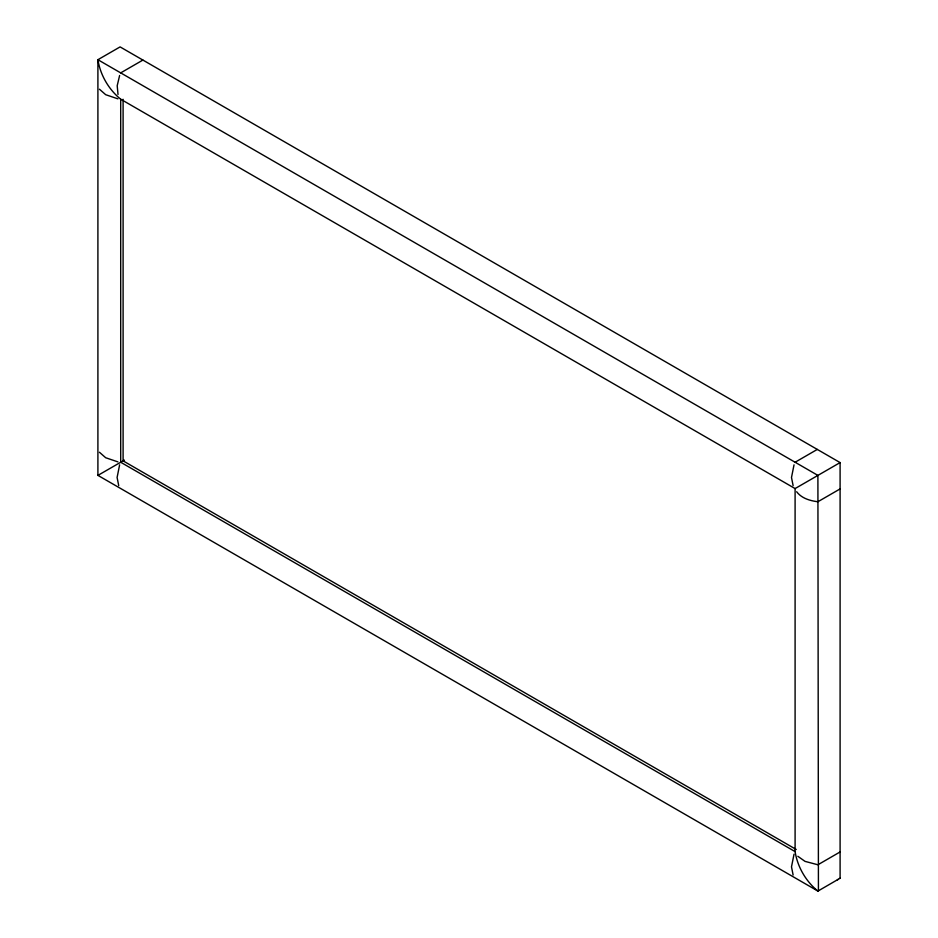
<?xml version="1.0" encoding="UTF-8"?>
<svg xmlns="http://www.w3.org/2000/svg" width="938" height="938" viewBox="0 0 938 938"><rect width="100%" height="100%" fill="white"/><g stroke="black" fill="none" stroke-linecap="round" stroke-linejoin="round"><path stroke-width="1.41" d="M119.618 75.486L117.203 85.733L118.024 94.492M119.618 464.849L117.098 477.489L118.727 485.638M794.029 464.838L791.496 477.489L793.126 485.638M794.029 854.213L791.496 866.853L793.126 875.002M120.697 72.883L142.904 60.067M98.349 475.144L124.402 460.112M795.096 462.246L817.303 449.419M840.096 878.238L817.901 891.1C805.836 881.321 797.535 866.935 795.096 851.61L795.096 488.569L840.096 462.586L120.099 46.9L97.904 59.715L97.904 475.414L98.431 475.109M840.096 488.921L817.901 501.736C810.08 500.822 801.568 498.324 796.655 491.747M840.096 851.95L817.901 864.777L805.027 861.377L797.839 856.288M818.569 890.701L817.936 891.077L97.904 475.367M818.428 890.795L817.901 475.402L97.904 59.715C100.331 75.052 108.644 89.438 120.697 99.205L795.096 488.569M837.376 879.809L838.302 879.316M117.907 98.842L105.701 94.703L99.451 89.216M117.907 461.883L105.701 457.744L99.451 452.257M796.233 849.488L123.101 460.863L123.101 99.287M795.096 851.61L120.697 462.246L120.697 99.205M840.096 462.586L840.096 878.285"/></g></svg>
